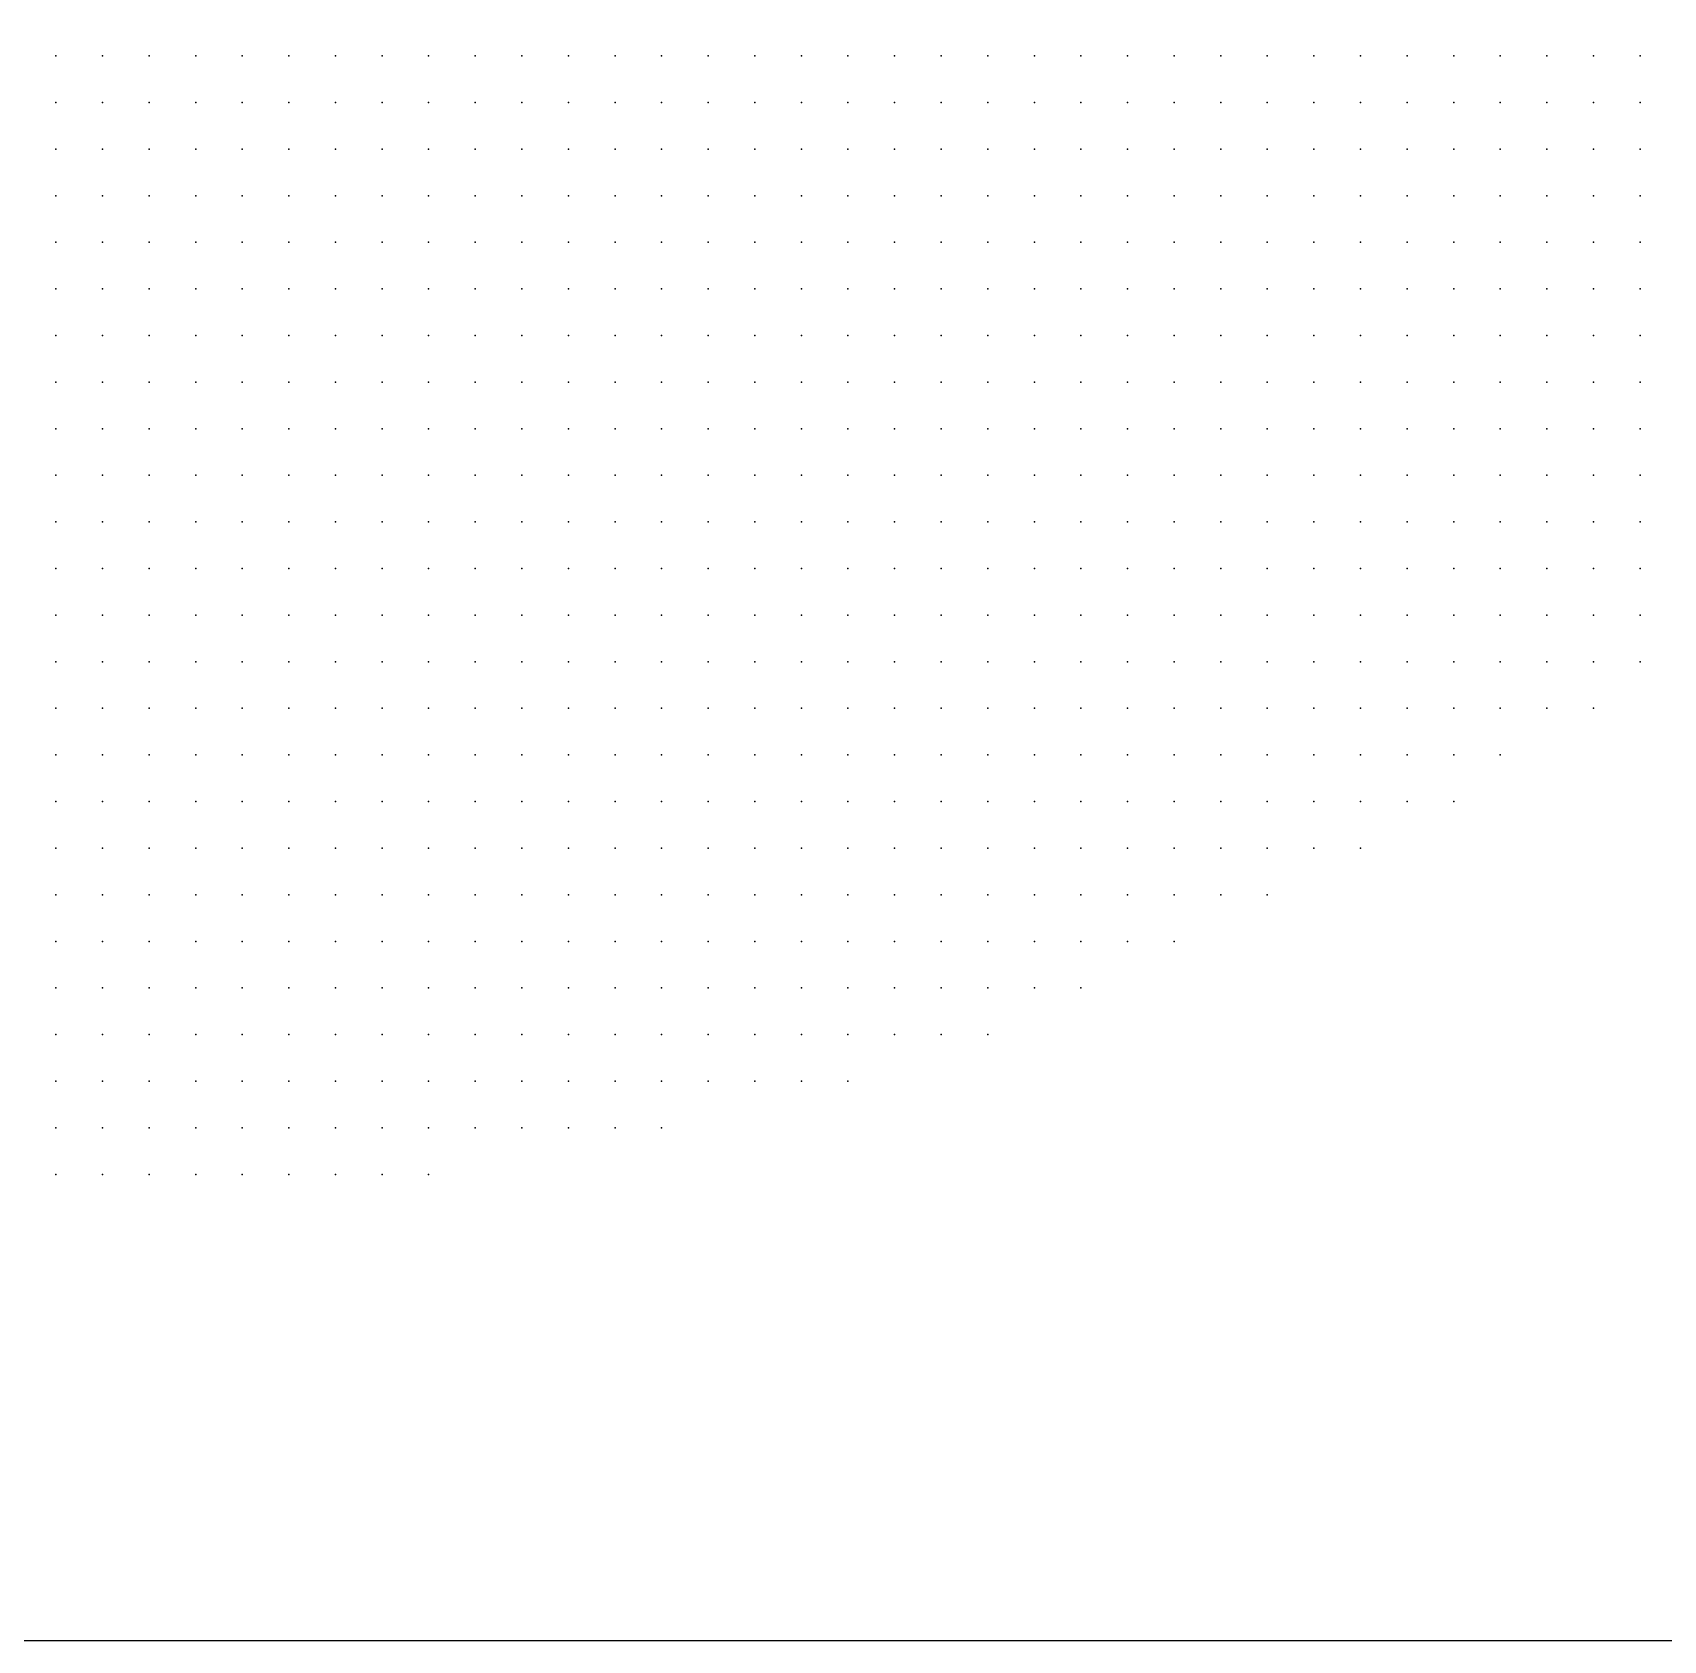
# Model space of a CAD drawing. Header units: millimetres. Extents: x 2848 to 6961, y 1568 to 7914.
# Drawn here: x 3667.78 to 3702.78, y 1580.29 to 1614.79 of the extents above; entities that cross this region are included whole.
import ezdxf

# ---------------------------------------------------------------- set-up
doc = ezdxf.new("R2010")
doc.units = ezdxf.units.MM
doc.header["$PDSIZE"] = -2

msp = doc.modelspace()

# ---------------------------------------------------------------- linework, layer by layer
msp.add_lwpolyline([(3598.282, 1580.289), (3738.282, 1580.289), (3738.282, 1720.289), (3598.282, 1720.289)], close=True)
at = {"color": 20, "true_color": 0xfd483d}
msp.add_point((3668.282, 1614.289), dxfattribs=at)
at = {"color": 20, "true_color": 0xfe483b}
for p in [(3669.282, 1614.289), (3671.282, 1613.289), (3673.282, 1613.289), (3675.282, 1612.289), (3676.282, 1612.289), (3677.282, 1612.289), (3680.282, 1611.289), (3681.282, 1611.289), (3682.282, 1611.289), (3683.282, 1611.289), (3684.282, 1611.289), (3691.282, 1610.289), (3692.282, 1610.289), (3693.282, 1610.289)]:
    msp.add_point(p, dxfattribs=at)
at = {"color": 20, "true_color": 0xfe4a3b}
for p in [(3670.282, 1614.289), (3672.282, 1614.289), (3678.282, 1613.289), (3690.282, 1612.289)]:
    msp.add_point(p, dxfattribs=at)
at = {"color": 20, "true_color": 0xff493b}
for p in [(3671.282, 1614.289), (3675.282, 1613.289), (3676.282, 1613.289), (3683.282, 1612.289), (3684.282, 1612.289), (3685.282, 1612.289), (3686.282, 1612.289), (3690.282, 1611.289)]:
    msp.add_point(p, dxfattribs=at)
at = {"color": 20, "true_color": 0xfe4a39}
for p in [(3673.282, 1614.289), (3684.282, 1613.289), (3693.282, 1611.289)]:
    msp.add_point(p, dxfattribs=at)
at = {"color": 20, "true_color": 0xff4b3c}
for p in [(3674.282, 1614.289), (3678.282, 1614.289), (3679.282, 1613.289), (3689.282, 1612.289), (3691.282, 1612.289)]:
    msp.add_point(p, dxfattribs=at)
at = {"color": 20, "true_color": 0xff4b3d}
msp.add_point((3675.282, 1614.289), dxfattribs=at)
at = {"color": 20, "true_color": 0xff4b3a}
for p in [(3676.282, 1614.289), (3677.282, 1614.289), (3680.282, 1613.289), (3681.282, 1613.289), (3682.282, 1613.289), (3683.282, 1613.289), (3685.282, 1613.289)]:
    msp.add_point(p, dxfattribs=at)
at = {"color": 20, "true_color": 0xff4c3b}
for p in [(3679.282, 1614.289), (3689.282, 1613.289), (3695.282, 1610.289)]:
    msp.add_point(p, dxfattribs=at)
at = {"color": 20, "true_color": 0xff4c39}
msp.add_point((3680.282, 1614.289), dxfattribs=at)
at = {"color": 20, "true_color": 0xff4d39}
for p in [(3681.282, 1614.289), (3686.282, 1613.289), (3687.282, 1613.289), (3692.282, 1612.289)]:
    msp.add_point(p, dxfattribs=at)
at = {"color": 20, "true_color": 0xfe4d39}
msp.add_point((3682.282, 1614.289), dxfattribs=at)
at = {"color": 20, "true_color": 0xff4e3a}
for p in [(3683.282, 1614.289), (3684.282, 1614.289), (3685.282, 1614.289), (3690.282, 1613.289), (3693.282, 1612.289)]:
    msp.add_point(p, dxfattribs=at)
at = {"color": 20, "true_color": 0xff4f38}
for p in [(3686.282, 1614.289), (3687.282, 1614.289), (3688.282, 1614.289), (3691.282, 1613.289)]:
    msp.add_point(p, dxfattribs=at)
at = {"color": 20, "true_color": 0xfe5038}
msp.add_point((3689.282, 1614.289), dxfattribs=at)
at = {"color": 20, "true_color": 0xff5138}
msp.add_point((3690.282, 1614.289), dxfattribs=at)
at = {"color": 20, "true_color": 0xfe5337}
msp.add_point((3691.282, 1614.289), dxfattribs=at)
at = {"color": 20, "true_color": 0xff5639}
msp.add_point((3692.282, 1614.289), dxfattribs=at)
at = {"color": 20, "true_color": 0xff5738}
msp.add_point((3693.282, 1614.289), dxfattribs=at)
at = {"color": 20, "true_color": 0xff5939}
msp.add_point((3694.282, 1614.289), dxfattribs=at)
at = {"color": 20, "true_color": 0xff5b38}
msp.add_point((3695.282, 1614.289), dxfattribs=at)
at = {"color": 20, "true_color": 0xff5c39}
for p in [(3696.282, 1614.289), (3699.282, 1612.289)]:
    msp.add_point(p, dxfattribs=at)
at = {"color": 30, "true_color": 0xff6039}
msp.add_point((3697.282, 1614.289), dxfattribs=at)
at = {"color": 30, "true_color": 0xff613a}
msp.add_point((3698.282, 1614.289), dxfattribs=at)
at = {"color": 30, "true_color": 0xff633b}
for p in [(3699.282, 1614.289), (3701.282, 1613.289)]:
    msp.add_point(p, dxfattribs=at)
at = {"color": 30, "true_color": 0xfe653b}
msp.add_point((3700.282, 1614.289), dxfattribs=at)
at = {"color": 30, "true_color": 0xff663a}
msp.add_point((3701.282, 1614.289), dxfattribs=at)
at = {"color": 30, "true_color": 0xff693c}
msp.add_point((3702.282, 1614.289), dxfattribs=at)
at = {"color": 20, "true_color": 0xff473d}
for p in [(3668.282, 1613.289), (3669.282, 1613.289), (3670.282, 1613.289), (3672.282, 1612.289), (3677.282, 1611.289), (3684.282, 1610.289), (3685.282, 1610.289)]:
    msp.add_point(p, dxfattribs=at)
at = {"color": 20, "true_color": 0xfe483d}
for p in [(3672.282, 1613.289), (3686.282, 1610.289), (3687.282, 1610.289)]:
    msp.add_point(p, dxfattribs=at)
at = {"color": 20, "true_color": 0xff493c}
for p in [(3674.282, 1613.289), (3678.282, 1612.289), (3679.282, 1612.289), (3680.282, 1612.289), (3685.282, 1611.289), (3686.282, 1611.289), (3687.282, 1611.289)]:
    msp.add_point(p, dxfattribs=at)
at = {"color": 20, "true_color": 0xfe483a}
msp.add_point((3677.282, 1613.289), dxfattribs=at)
at = {"color": 20, "true_color": 0xff4c37}
msp.add_point((3688.282, 1613.289), dxfattribs=at)
at = {"color": 20, "true_color": 0xff5139}
msp.add_point((3692.282, 1613.289), dxfattribs=at)
at = {"color": 20, "true_color": 0xff543a}
for p in [(3693.282, 1613.289), (3695.282, 1612.289)]:
    msp.add_point(p, dxfattribs=at)
at = {"color": 20, "true_color": 0xff553b}
msp.add_point((3694.282, 1613.289), dxfattribs=at)
at = {"color": 20, "true_color": 0xff573a}
msp.add_point((3695.282, 1613.289), dxfattribs=at)
at = {"color": 20, "true_color": 0xfe5939}
msp.add_point((3696.282, 1613.289), dxfattribs=at)
at = {"color": 20, "true_color": 0xfe5b3a}
msp.add_point((3697.282, 1613.289), dxfattribs=at)
at = {"color": 20, "true_color": 0xfd5d39}
msp.add_point((3698.282, 1613.289), dxfattribs=at)
at = {"color": 13, "true_color": 0xff5f3b}
msp.add_point((3699.282, 1613.289), dxfattribs=at)
at = {"color": 13, "true_color": 0xff623d}
msp.add_point((3700.282, 1613.289), dxfattribs=at)
at = {"color": 13, "true_color": 0xfe653c}
msp.add_point((3702.282, 1613.289), dxfattribs=at)
at = {"color": 20, "true_color": 0xff453e}
for p in [(3668.282, 1612.289), (3673.282, 1611.289), (3683.282, 1609.289), (3684.282, 1609.289), (3685.282, 1609.289), (3686.282, 1609.289), (3687.282, 1609.289), (3689.282, 1608.289)]:
    msp.add_point(p, dxfattribs=at)
at = {"color": 20, "true_color": 0xfe463e}
for p in [(3669.282, 1612.289), (3670.282, 1612.289), (3674.282, 1611.289), (3679.282, 1610.289), (3680.282, 1610.289), (3681.282, 1610.289), (3692.282, 1609.289), (3695.282, 1607.289)]:
    msp.add_point(p, dxfattribs=at)
at = {"color": 20, "true_color": 0xfe463c}
for p in [(3671.282, 1612.289), (3675.282, 1611.289), (3683.282, 1610.289), (3690.282, 1609.289), (3693.282, 1609.289)]:
    msp.add_point(p, dxfattribs=at)
at = {"color": 20, "true_color": 0xff473b}
for p in [(3673.282, 1612.289), (3674.282, 1612.289), (3678.282, 1611.289), (3679.282, 1611.289), (3688.282, 1610.289), (3689.282, 1610.289), (3695.282, 1609.289)]:
    msp.add_point(p, dxfattribs=at)
at = {"color": 20, "true_color": 0xff4a3d}
for p in [(3681.282, 1612.289), (3689.282, 1611.289), (3692.282, 1611.289), (3694.282, 1610.289), (3696.282, 1609.289), (3697.282, 1608.289)]:
    msp.add_point(p, dxfattribs=at)
at = {"color": 20, "true_color": 0xff4a3c}
for p in [(3682.282, 1612.289), (3687.282, 1612.289), (3691.282, 1611.289)]:
    msp.add_point(p, dxfattribs=at)
at = {"color": 20, "true_color": 0xfd4c3c}
msp.add_point((3688.282, 1612.289), dxfattribs=at)
at = {"color": 20, "true_color": 0xff513e}
msp.add_point((3694.282, 1612.289), dxfattribs=at)
at = {"color": 20, "true_color": 0xfe5538}
msp.add_point((3696.282, 1612.289), dxfattribs=at)
at = {"color": 20, "true_color": 0xff593c}
msp.add_point((3697.282, 1612.289), dxfattribs=at)
at = {"color": 13, "true_color": 0xfe583e}
for p in [(3698.282, 1612.289), (3699.282, 1611.289)]:
    msp.add_point(p, dxfattribs=at)
at = {"color": 20, "true_color": 0xfc5c3a}
msp.add_point((3700.282, 1612.289), dxfattribs=at)
at = {"color": 13, "true_color": 0xfe603b}
msp.add_point((3701.282, 1612.289), dxfattribs=at)
at = {"color": 13, "true_color": 0xff653d}
msp.add_point((3702.282, 1612.289), dxfattribs=at)
at = {"color": 20, "true_color": 0xff4341}
for p in [(3668.282, 1611.289), (3671.282, 1610.289), (3676.282, 1609.289), (3677.282, 1609.289), (3678.282, 1609.289), (3682.282, 1608.289), (3683.282, 1608.289), (3684.282, 1608.289), (3688.282, 1608.289)]:
    msp.add_point(p, dxfattribs=at)
at = {"color": 20, "true_color": 0xff443f}
for p in [(3669.282, 1611.289), (3670.282, 1611.289), (3672.282, 1610.289), (3673.282, 1610.289), (3674.282, 1610.289), (3675.282, 1610.289), (3679.282, 1609.289), (3680.282, 1609.289), (3686.282, 1608.289), (3687.282, 1608.289), (3690.282, 1608.289), (3692.282, 1608.289), (3694.282, 1607.289)]:
    msp.add_point(p, dxfattribs=at)
at = {"color": 20, "true_color": 0xff4540}
for p in [(3671.282, 1611.289), (3672.282, 1611.289), (3676.282, 1610.289), (3681.282, 1609.289), (3682.282, 1609.289)]:
    msp.add_point(p, dxfattribs=at)
at = {"color": 20, "true_color": 0xfd473c}
for p in [(3676.282, 1611.289), (3682.282, 1610.289)]:
    msp.add_point(p, dxfattribs=at)
at = {"color": 20, "true_color": 0xfd493b}
msp.add_point((3688.282, 1611.289), dxfattribs=at)
at = {"color": 20, "true_color": 0xfe4d3b}
msp.add_point((3694.282, 1611.289), dxfattribs=at)
at = {"color": 20, "true_color": 0xff503b}
msp.add_point((3695.282, 1611.289), dxfattribs=at)
at = {"color": 20, "true_color": 0xfe523a}
msp.add_point((3696.282, 1611.289), dxfattribs=at)
at = {"color": 20, "true_color": 0xfe543b}
msp.add_point((3697.282, 1611.289), dxfattribs=at)
at = {"color": 20, "true_color": 0xff573d}
msp.add_point((3698.282, 1611.289), dxfattribs=at)
at = {"color": 13, "true_color": 0xff5d3e}
for p in [(3700.282, 1611.289), (3701.282, 1611.289)]:
    msp.add_point(p, dxfattribs=at)
at = {"color": 13, "true_color": 0xee454a}
msp.add_point((3702.282, 1611.289), dxfattribs=at)
at = {"color": 20, "true_color": 0xff4141}
for p in [(3668.282, 1610.289), (3669.282, 1610.289), (3694.282, 1606.289), (3691.282, 1605.289)]:
    msp.add_point(p, dxfattribs=at)
at = {"color": 20, "true_color": 0xff4240}
for p in [(3670.282, 1610.289), (3672.282, 1609.289), (3673.282, 1609.289), (3674.282, 1609.289), (3677.282, 1608.289), (3678.282, 1608.289), (3680.282, 1608.289), (3681.282, 1608.289), (3684.282, 1607.289), (3685.282, 1607.289), (3686.282, 1607.289), (3687.282, 1607.289), (3688.282, 1607.289), (3690.282, 1607.289), (3691.282, 1607.289)]:
    msp.add_point(p, dxfattribs=at)
at = {"color": 20, "true_color": 0xfe4540}
for p in [(3677.282, 1610.289), (3678.282, 1610.289)]:
    msp.add_point(p, dxfattribs=at)
at = {"color": 20, "true_color": 0xfe463a}
msp.add_point((3690.282, 1610.289), dxfattribs=at)
at = {"color": 20, "true_color": 0xff4d3f}
msp.add_point((3696.282, 1610.289), dxfattribs=at)
at = {"color": 20, "true_color": 0xff503d}
msp.add_point((3697.282, 1610.289), dxfattribs=at)
at = {"color": 20, "true_color": 0xfd523e}
msp.add_point((3698.282, 1610.289), dxfattribs=at)
at = {"color": 20, "true_color": 0xff573c}
msp.add_point((3699.282, 1610.289), dxfattribs=at)
at = {"color": 13, "true_color": 0xfb553f}
msp.add_point((3700.282, 1610.289), dxfattribs=at)
at = {"color": 13, "true_color": 0xeb3b4f}
msp.add_point((3701.282, 1610.289), dxfattribs=at)
at = {"color": 240, "true_color": 0xe93157}
msp.add_point((3702.282, 1610.289), dxfattribs=at)
at = {"color": 240, "true_color": 0xff3f42}
for p in [(3668.282, 1609.289), (3669.282, 1609.289), (3672.282, 1608.289), (3673.282, 1608.289), (3677.282, 1607.289), (3678.282, 1607.289), (3679.282, 1607.289), (3684.282, 1606.289), (3685.282, 1606.289), (3686.282, 1606.289), (3687.282, 1606.289), (3689.282, 1604.289)]:
    msp.add_point(p, dxfattribs=at)
at = {"color": 20, "true_color": 0xfe4040}
for p in [(3670.282, 1609.289), (3671.282, 1609.289), (3674.282, 1608.289), (3675.282, 1608.289), (3676.282, 1608.289), (3680.282, 1607.289), (3681.282, 1607.289), (3682.282, 1607.289), (3683.282, 1607.289), (3690.282, 1606.289)]:
    msp.add_point(p, dxfattribs=at)
at = {"color": 20, "true_color": 0xfe4240}
msp.add_point((3675.282, 1609.289), dxfattribs=at)
at = {"color": 20, "true_color": 0xff473f}
for p in [(3688.282, 1609.289), (3691.282, 1609.289)]:
    msp.add_point(p, dxfattribs=at)
at = {"color": 20, "true_color": 0xfd453b}
for p in [(3689.282, 1609.289), (3694.282, 1609.289)]:
    msp.add_point(p, dxfattribs=at)
at = {"color": 20, "true_color": 0xff4c3e}
msp.add_point((3697.282, 1609.289), dxfattribs=at)
at = {"color": 20, "true_color": 0xff513c}
msp.add_point((3698.282, 1609.289), dxfattribs=at)
at = {"color": 13, "true_color": 0xf94842}
msp.add_point((3699.282, 1609.289), dxfattribs=at)
at = {"color": 240, "true_color": 0xe82e53}
msp.add_point((3700.282, 1609.289), dxfattribs=at)
at = {"color": 232, "true_color": 0xe42858}
msp.add_point((3701.282, 1609.289), dxfattribs=at)
at = {"color": 232, "true_color": 0xea3059}
msp.add_point((3702.282, 1609.289), dxfattribs=at)
at = {"color": 240, "true_color": 0xff3d43}
for p in [(3668.282, 1608.289), (3671.282, 1607.289), (3676.282, 1606.289), (3677.282, 1606.289), (3681.282, 1605.289), (3684.282, 1605.289), (3685.282, 1605.289), (3688.282, 1604.289), (3690.282, 1604.289)]:
    msp.add_point(p, dxfattribs=at)
at = {"color": 240, "true_color": 0xff3e43}
for p in [(3669.282, 1608.289), (3678.282, 1606.289), (3686.282, 1605.289)]:
    msp.add_point(p, dxfattribs=at)
at = {"color": 240, "true_color": 0xff3e41}
for p in [(3670.282, 1608.289), (3671.282, 1608.289), (3674.282, 1607.289), (3675.282, 1607.289), (3676.282, 1607.289), (3679.282, 1606.289), (3680.282, 1606.289), (3681.282, 1606.289), (3682.282, 1606.289), (3683.282, 1606.289), (3690.282, 1605.289), (3692.282, 1605.289)]:
    msp.add_point(p, dxfattribs=at)
at = {"color": 20, "true_color": 0xff423e}
for p in [(3679.282, 1608.289), (3689.282, 1607.289)]:
    msp.add_point(p, dxfattribs=at)
at = {"color": 20, "true_color": 0xff433f}
for p in [(3685.282, 1608.289), (3692.282, 1607.289), (3693.282, 1606.289)]:
    msp.add_point(p, dxfattribs=at)
at = {"color": 20, "true_color": 0xfe433e}
msp.add_point((3691.282, 1608.289), dxfattribs=at)
at = {"color": 20, "true_color": 0xff4641}
msp.add_point((3693.282, 1608.289), dxfattribs=at)
at = {"color": 20, "true_color": 0xfd4441}
msp.add_point((3694.282, 1608.289), dxfattribs=at)
at = {"color": 20, "true_color": 0xfd4442}
msp.add_point((3695.282, 1608.289), dxfattribs=at)
at = {"color": 20, "true_color": 0xff493e}
msp.add_point((3696.282, 1608.289), dxfattribs=at)
at = {"color": 240, "true_color": 0xf23748}
msp.add_point((3698.282, 1608.289), dxfattribs=at)
at = {"color": 232, "true_color": 0xe32257}
msp.add_point((3699.282, 1608.289), dxfattribs=at)
at = {"color": 232, "true_color": 0xe6255a}
msp.add_point((3700.282, 1608.289), dxfattribs=at)
at = {"color": 232, "true_color": 0xe92958}
msp.add_point((3701.282, 1608.289), dxfattribs=at)
at = {"color": 232, "true_color": 0xe92b5b}
msp.add_point((3702.282, 1608.289), dxfattribs=at)
at = {"color": 240, "true_color": 0xff3c44}
for p in [(3668.282, 1607.289), (3669.282, 1607.289), (3670.282, 1606.289), (3671.282, 1606.289), (3672.282, 1606.289), (3673.282, 1606.289), (3674.282, 1606.289), (3675.282, 1606.289), (3675.282, 1605.289), (3676.282, 1605.289), (3678.282, 1605.289), (3683.282, 1604.289)]:
    msp.add_point(p, dxfattribs=at)
at = {"color": 240, "true_color": 0xff3c42}
for p in [(3670.282, 1607.289), (3680.282, 1605.289), (3682.282, 1604.289), (3686.282, 1604.289), (3686.282, 1603.289)]:
    msp.add_point(p, dxfattribs=at)
at = {"color": 240, "true_color": 0xff3d41}
for p in [(3672.282, 1607.289), (3673.282, 1607.289), (3683.282, 1605.289), (3688.282, 1605.289)]:
    msp.add_point(p, dxfattribs=at)
at = {"color": 20, "true_color": 0xfd413f}
msp.add_point((3693.282, 1607.289), dxfattribs=at)
at = {"color": 240, "true_color": 0xfa3d43}
msp.add_point((3696.282, 1607.289), dxfattribs=at)
at = {"color": 240, "true_color": 0xe52451}
msp.add_point((3697.282, 1607.289), dxfattribs=at)
at = {"color": 232, "true_color": 0xe21a59}
msp.add_point((3698.282, 1607.289), dxfattribs=at)
at = {"color": 232, "true_color": 0xe62159}
msp.add_point((3699.282, 1607.289), dxfattribs=at)
at = {"color": 232, "true_color": 0xe6255e}
msp.add_point((3700.282, 1607.289), dxfattribs=at)
at = {"color": 232, "true_color": 0xe8265b}
msp.add_point((3701.282, 1607.289), dxfattribs=at)
at = {"color": 232, "true_color": 0xeb295d}
msp.add_point((3702.282, 1607.289), dxfattribs=at)
at = {"color": 240, "true_color": 0xff3a44}
for p in [(3668.282, 1606.289), (3669.282, 1606.289), (3672.282, 1605.289), (3674.282, 1605.289), (3676.282, 1604.289), (3679.282, 1604.289), (3680.282, 1604.289), (3685.282, 1603.289), (3684.282, 1602.289)]:
    msp.add_point(p, dxfattribs=at)
at = {"color": 240, "true_color": 0xff3f40}
msp.add_point((3688.282, 1606.289), dxfattribs=at)
at = {"color": 240, "true_color": 0xfe4042}
for p in [(3689.282, 1606.289), (3692.282, 1606.289)]:
    msp.add_point(p, dxfattribs=at)
at = {"color": 240, "true_color": 0xfd3f41}
msp.add_point((3691.282, 1606.289), dxfattribs=at)
at = {"color": 240, "true_color": 0xee2b49}
msp.add_point((3695.282, 1606.289), dxfattribs=at)
at = {"color": 232, "true_color": 0xe01857}
msp.add_point((3696.282, 1606.289), dxfattribs=at)
at = {"color": 232, "true_color": 0xe11658}
msp.add_point((3697.282, 1606.289), dxfattribs=at)
at = {"color": 232, "true_color": 0xe41c5b}
msp.add_point((3698.282, 1606.289), dxfattribs=at)
at = {"color": 230, "true_color": 0xef2766}
for p in [(3699.282, 1606.289), (3700.282, 1606.289), (3701.282, 1606.289), (3702.282, 1606.289), (3699.282, 1605.289), (3700.282, 1605.289), (3701.282, 1605.289), (3702.282, 1605.289), (3699.282, 1604.289), (3700.282, 1604.289), (3701.282, 1604.289), (3702.282, 1604.289), (3699.282, 1603.289), (3700.282, 1603.289), (3701.282, 1603.289), (3702.282, 1603.289), (3699.282, 1602.289), (3700.282, 1602.289), (3701.282, 1602.289), (3702.282, 1602.289), (3699.282, 1601.289), (3700.282, 1601.289), (3701.282, 1601.289), (3702.282, 1601.289), (3699.282, 1600.289), (3700.282, 1600.289), (3701.282, 1600.289), (3699.282, 1599.289)]:
    msp.add_point(p, dxfattribs=at)
at = {"color": 240, "true_color": 0xff3747}
for p in [(3668.282, 1605.289), (3671.282, 1604.289), (3672.282, 1604.289), (3673.282, 1604.289), (3676.282, 1603.289), (3677.282, 1603.289), (3678.282, 1603.289)]:
    msp.add_point(p, dxfattribs=at)
at = {"color": 240, "true_color": 0xfe3845}
for p in [(3669.282, 1605.289), (3670.282, 1605.289), (3674.282, 1604.289), (3679.282, 1603.289)]:
    msp.add_point(p, dxfattribs=at)
at = {"color": 240, "true_color": 0xff3946}
for p in [(3671.282, 1605.289), (3673.282, 1605.289), (3677.282, 1604.289), (3678.282, 1604.289), (3683.282, 1602.289)]:
    msp.add_point(p, dxfattribs=at)
at = {"color": 240, "true_color": 0xff3b45}
for p in [(3677.282, 1605.289), (3684.282, 1604.289)]:
    msp.add_point(p, dxfattribs=at)
at = {"color": 240, "true_color": 0xfe3d42}
msp.add_point((3679.282, 1605.289), dxfattribs=at)
at = {"color": 240, "true_color": 0xff3d45}
for p in [(3682.282, 1605.289), (3685.282, 1604.289), (3687.282, 1603.289)]:
    msp.add_point(p, dxfattribs=at)
at = {"color": 20, "true_color": 0xfd3f3f}
msp.add_point((3687.282, 1605.289), dxfattribs=at)
at = {"color": 240, "true_color": 0xfe3c44}
msp.add_point((3689.282, 1605.289), dxfattribs=at)
at = {"color": 240, "true_color": 0xf63047}
msp.add_point((3693.282, 1605.289), dxfattribs=at)
at = {"color": 232, "true_color": 0xe31c55}
for p in [(3694.282, 1605.289), (3690.282, 1603.289)]:
    msp.add_point(p, dxfattribs=at)
at = {"color": 232, "true_color": 0xdc155a}
msp.add_point((3695.282, 1605.289), dxfattribs=at)
at = {"color": 232, "true_color": 0xe0175b}
msp.add_point((3696.282, 1605.289), dxfattribs=at)
at = {"color": 232, "true_color": 0xe6175d}
for p in [(3697.282, 1605.289), (3698.282, 1605.289)]:
    msp.add_point(p, dxfattribs=at)
at = {"color": 240, "true_color": 0xff3648}
for p in [(3668.282, 1604.289), (3669.282, 1604.289), (3670.282, 1603.289), (3673.282, 1603.289), (3674.282, 1603.289), (3676.282, 1602.289), (3677.282, 1602.289), (3678.282, 1602.289), (3678.282, 1601.289)]:
    msp.add_point(p, dxfattribs=at)
at = {"color": 240, "true_color": 0xff3646}
for p in [(3670.282, 1604.289), (3671.282, 1603.289), (3675.282, 1603.289)]:
    msp.add_point(p, dxfattribs=at)
at = {"color": 240, "true_color": 0xfe3943}
for p in [(3675.282, 1604.289), (3680.282, 1601.289)]:
    msp.add_point(p, dxfattribs=at)
at = {"color": 240, "true_color": 0xfe3b43}
msp.add_point((3681.282, 1604.289), dxfattribs=at)
at = {"color": 240, "true_color": 0xfd3943}
for p in [(3687.282, 1604.289), (3680.282, 1603.289), (3688.282, 1603.289)]:
    msp.add_point(p, dxfattribs=at)
at = {"color": 240, "true_color": 0xf6324a}
msp.add_point((3691.282, 1604.289), dxfattribs=at)
at = {"color": 232, "true_color": 0xe41d54}
for p in [(3692.282, 1604.289), (3681.282, 1600.289)]:
    msp.add_point(p, dxfattribs=at)
at = {"color": 232, "true_color": 0xdd135c}
msp.add_point((3693.282, 1604.289), dxfattribs=at)
at = {"color": 232, "true_color": 0xe0145d}
for p in [(3694.282, 1604.289), (3687.282, 1600.289)]:
    msp.add_point(p, dxfattribs=at)
at = {"color": 232, "true_color": 0xe4145f}
for p in [(3695.282, 1604.289), (3693.282, 1603.289)]:
    msp.add_point(p, dxfattribs=at)
at = {"color": 232, "true_color": 0xe2145f}
for p in [(3696.282, 1604.289), (3694.282, 1602.289)]:
    msp.add_point(p, dxfattribs=at)
at = {"color": 232, "true_color": 0xe51560}
msp.add_point((3697.282, 1604.289), dxfattribs=at)
at = {"color": 232, "true_color": 0xe41661}
msp.add_point((3698.282, 1604.289), dxfattribs=at)
at = {"color": 240, "true_color": 0xfe3548}
for p in [(3668.282, 1603.289), (3669.282, 1603.289), (3673.282, 1602.289), (3674.282, 1602.289)]:
    msp.add_point(p, dxfattribs=at)
at = {"color": 240, "true_color": 0xfd3748}
for p in [(3672.282, 1603.289), (3681.282, 1601.289)]:
    msp.add_point(p, dxfattribs=at)
at = {"color": 240, "true_color": 0xfe3847}
msp.add_point((3681.282, 1603.289), dxfattribs=at)
at = {"color": 240, "true_color": 0xff3845}
for p in [(3682.282, 1603.289), (3683.282, 1603.289)]:
    msp.add_point(p, dxfattribs=at)
at = {"color": 240, "true_color": 0xff3843}
msp.add_point((3684.282, 1603.289), dxfattribs=at)
at = {"color": 240, "true_color": 0xf22d4b}
msp.add_point((3689.282, 1603.289), dxfattribs=at)
at = {"color": 232, "true_color": 0xda125a}
for p in [(3691.282, 1603.289), (3683.282, 1600.289)]:
    msp.add_point(p, dxfattribs=at)
at = {"color": 232, "true_color": 0xdf125d}
for p in [(3692.282, 1603.289), (3686.282, 1600.289)]:
    msp.add_point(p, dxfattribs=at)
at = {"color": 232, "true_color": 0xe2145e}
msp.add_point((3694.282, 1603.289), dxfattribs=at)
at = {"color": 232, "true_color": 0xe51561}
msp.add_point((3695.282, 1603.289), dxfattribs=at)
at = {"color": 232, "true_color": 0xe41563}
msp.add_point((3696.282, 1603.289), dxfattribs=at)
at = {"color": 232, "true_color": 0xe71463}
msp.add_point((3697.282, 1603.289), dxfattribs=at)
at = {"color": 232, "true_color": 0xe71465}
msp.add_point((3698.282, 1603.289), dxfattribs=at)
at = {"color": 240, "true_color": 0xfe344a}
for p in [(3668.282, 1602.289), (3669.282, 1602.289), (3670.282, 1602.289), (3673.282, 1601.289), (3674.282, 1601.289), (3675.282, 1601.289)]:
    msp.add_point(p, dxfattribs=at)
at = {"color": 240, "true_color": 0xfd3349}
for p in [(3671.282, 1602.289), (3672.282, 1601.289)]:
    msp.add_point(p, dxfattribs=at)
at = {"color": 240, "true_color": 0xff354b}
for p in [(3672.282, 1602.289), (3674.282, 1600.289), (3675.282, 1600.289), (3676.282, 1600.289)]:
    msp.add_point(p, dxfattribs=at)
at = {"color": 240, "true_color": 0xfe3547}
for p in [(3675.282, 1602.289), (3677.282, 1601.289)]:
    msp.add_point(p, dxfattribs=at)
at = {"color": 240, "true_color": 0xfc3647}
msp.add_point((3679.282, 1602.289), dxfattribs=at)
at = {"color": 240, "true_color": 0xff3447}
msp.add_point((3680.282, 1602.289), dxfattribs=at)
at = {"color": 240, "true_color": 0xff3649}
msp.add_point((3681.282, 1602.289), dxfattribs=at)
at = {"color": 240, "true_color": 0xff3948}
for p in [(3682.282, 1602.289), (3685.282, 1602.289)]:
    msp.add_point(p, dxfattribs=at)
at = {"color": 240, "true_color": 0xf7314c}
msp.add_point((3686.282, 1602.289), dxfattribs=at)
at = {"color": 240, "true_color": 0xe72450}
msp.add_point((3687.282, 1602.289), dxfattribs=at)
at = {"color": 232, "true_color": 0xe01557}
msp.add_point((3688.282, 1602.289), dxfattribs=at)
at = {"color": 232, "true_color": 0xdb1260}
msp.add_point((3689.282, 1602.289), dxfattribs=at)
at = {"color": 232, "true_color": 0xdd135d}
msp.add_point((3690.282, 1602.289), dxfattribs=at)
at = {"color": 232, "true_color": 0xe0145b}
msp.add_point((3691.282, 1602.289), dxfattribs=at)
at = {"color": 232, "true_color": 0xe11461}
msp.add_point((3692.282, 1602.289), dxfattribs=at)
at = {"color": 232, "true_color": 0xe21361}
msp.add_point((3693.282, 1602.289), dxfattribs=at)
at = {"color": 232, "true_color": 0xe41364}
msp.add_point((3695.282, 1602.289), dxfattribs=at)
at = {"color": 232, "true_color": 0xe51263}
msp.add_point((3696.282, 1602.289), dxfattribs=at)
at = {"color": 232, "true_color": 0xe71367}
msp.add_point((3697.282, 1602.289), dxfattribs=at)
at = {"color": 232, "true_color": 0xe81268}
msp.add_point((3698.282, 1602.289), dxfattribs=at)
at = {"color": 240, "true_color": 0xfd334d}
for p in [(3668.282, 1601.289), (3669.282, 1601.289)]:
    msp.add_point(p, dxfattribs=at)
at = {"color": 240, "true_color": 0xfd334b}
for p in [(3670.282, 1601.289), (3671.282, 1601.289)]:
    msp.add_point(p, dxfattribs=at)
at = {"color": 240, "true_color": 0xfd3447}
for p in [(3676.282, 1601.289), (3682.282, 1601.289)]:
    msp.add_point(p, dxfattribs=at)
at = {"color": 240, "true_color": 0xff3749}
msp.add_point((3679.282, 1601.289), dxfattribs=at)
at = {"color": 240, "true_color": 0xf82d4a}
msp.add_point((3683.282, 1601.289), dxfattribs=at)
at = {"color": 240, "true_color": 0xed2353}
msp.add_point((3684.282, 1601.289), dxfattribs=at)
at = {"color": 232, "true_color": 0xe01a57}
msp.add_point((3685.282, 1601.289), dxfattribs=at)
at = {"color": 232, "true_color": 0xdb135b}
msp.add_point((3686.282, 1601.289), dxfattribs=at)
at = {"color": 232, "true_color": 0xda115d}
msp.add_point((3687.282, 1601.289), dxfattribs=at)
at = {"color": 232, "true_color": 0xdc145d}
msp.add_point((3688.282, 1601.289), dxfattribs=at)
at = {"color": 232, "true_color": 0xde1460}
msp.add_point((3689.282, 1601.289), dxfattribs=at)
at = {"color": 232, "true_color": 0xe11262}
for p in [(3690.282, 1601.289), (3689.282, 1600.289), (3690.282, 1600.289)]:
    msp.add_point(p, dxfattribs=at)
at = {"color": 232, "true_color": 0xe31462}
msp.add_point((3691.282, 1601.289), dxfattribs=at)
at = {"color": 232, "true_color": 0xe21363}
msp.add_point((3692.282, 1601.289), dxfattribs=at)
at = {"color": 232, "true_color": 0xe31265}
for p in [(3693.282, 1601.289), (3691.282, 1600.289)]:
    msp.add_point(p, dxfattribs=at)
at = {"color": 232, "true_color": 0xe61266}
msp.add_point((3694.282, 1601.289), dxfattribs=at)
at = {"color": 232, "true_color": 0xe51166}
msp.add_point((3695.282, 1601.289), dxfattribs=at)
at = {"color": 232, "true_color": 0xe71167}
msp.add_point((3696.282, 1601.289), dxfattribs=at)
at = {"color": 232, "true_color": 0xe61269}
for p in [(3697.282, 1601.289), (3694.282, 1600.289)]:
    msp.add_point(p, dxfattribs=at)
at = {"color": 232, "true_color": 0xe8126a}
msp.add_point((3698.282, 1601.289), dxfattribs=at)
at = {"color": 240, "true_color": 0xfc3450}
msp.add_point((3668.282, 1600.289), dxfattribs=at)
at = {"color": 240, "true_color": 0xfc344e}
msp.add_point((3669.282, 1600.289), dxfattribs=at)
at = {"color": 240, "true_color": 0xfc354c}
for p in [(3670.282, 1600.289), (3671.282, 1600.289)]:
    msp.add_point(p, dxfattribs=at)
at = {"color": 240, "true_color": 0xff354d}
for p in [(3672.282, 1600.289), (3673.282, 1600.289)]:
    msp.add_point(p, dxfattribs=at)
at = {"color": 240, "true_color": 0xfe344c}
msp.add_point((3677.282, 1600.289), dxfattribs=at)
at = {"color": 240, "true_color": 0xf8304c}
msp.add_point((3678.282, 1600.289), dxfattribs=at)
at = {"color": 240, "true_color": 0xf52c4c}
msp.add_point((3679.282, 1600.289), dxfattribs=at)
at = {"color": 240, "true_color": 0xed2553}
msp.add_point((3680.282, 1600.289), dxfattribs=at)
at = {"color": 232, "true_color": 0xdd1659}
msp.add_point((3682.282, 1600.289), dxfattribs=at)
at = {"color": 232, "true_color": 0xd9105e}
msp.add_point((3684.282, 1600.289), dxfattribs=at)
at = {"color": 232, "true_color": 0xdb115d}
for p in [(3685.282, 1600.289), (3671.282, 1597.289), (3672.282, 1597.289)]:
    msp.add_point(p, dxfattribs=at)
at = {"color": 232, "true_color": 0xe11260}
for p in [(3688.282, 1600.289), (3685.282, 1599.289)]:
    msp.add_point(p, dxfattribs=at)
at = {"color": 232, "true_color": 0xe50f65}
msp.add_point((3692.282, 1600.289), dxfattribs=at)
at = {"color": 232, "true_color": 0xe61066}
for p in [(3693.282, 1600.289), (3690.282, 1599.289)]:
    msp.add_point(p, dxfattribs=at)
at = {"color": 232, "true_color": 0xe91069}
msp.add_point((3695.282, 1600.289), dxfattribs=at)
at = {"color": 232, "true_color": 0xe7106b}
msp.add_point((3696.282, 1600.289), dxfattribs=at)
at = {"color": 230, "true_color": 0xec116b}
msp.add_point((3697.282, 1600.289), dxfattribs=at)
at = {"color": 230, "true_color": 0xea1370}
msp.add_point((3698.282, 1600.289), dxfattribs=at)
at = {"color": 240, "true_color": 0xf52e4f}
msp.add_point((3668.282, 1599.289), dxfattribs=at)
at = {"color": 240, "true_color": 0xf52d51}
msp.add_point((3669.282, 1599.289), dxfattribs=at)
at = {"color": 240, "true_color": 0xf42c51}
msp.add_point((3670.282, 1599.289), dxfattribs=at)
at = {"color": 240, "true_color": 0xf22a51}
msp.add_point((3671.282, 1599.289), dxfattribs=at)
at = {"color": 240, "true_color": 0xf02751}
msp.add_point((3672.282, 1599.289), dxfattribs=at)
at = {"color": 240, "true_color": 0xee2752}
msp.add_point((3673.282, 1599.289), dxfattribs=at)
at = {"color": 240, "true_color": 0xea2553}
msp.add_point((3674.282, 1599.289), dxfattribs=at)
at = {"color": 232, "true_color": 0xe62055}
msp.add_point((3675.282, 1599.289), dxfattribs=at)
at = {"color": 232, "true_color": 0xe11b56}
msp.add_point((3676.282, 1599.289), dxfattribs=at)
at = {"color": 232, "true_color": 0xdd1755}
msp.add_point((3677.282, 1599.289), dxfattribs=at)
at = {"color": 232, "true_color": 0xda1358}
msp.add_point((3678.282, 1599.289), dxfattribs=at)
at = {"color": 232, "true_color": 0xd9105c}
for p in [(3679.282, 1599.289), (3681.282, 1599.289)]:
    msp.add_point(p, dxfattribs=at)
at = {"color": 232, "true_color": 0xd6105b}
msp.add_point((3680.282, 1599.289), dxfattribs=at)
at = {"color": 232, "true_color": 0xda115f}
for p in [(3682.282, 1599.289), (3670.282, 1597.289)]:
    msp.add_point(p, dxfattribs=at)
at = {"color": 232, "true_color": 0xdb125e}
msp.add_point((3683.282, 1599.289), dxfattribs=at)
at = {"color": 232, "true_color": 0xdd135f}
msp.add_point((3684.282, 1599.289), dxfattribs=at)
at = {"color": 232, "true_color": 0xe21162}
msp.add_point((3686.282, 1599.289), dxfattribs=at)
at = {"color": 232, "true_color": 0xe11165}
for p in [(3687.282, 1599.289), (3686.282, 1598.289)]:
    msp.add_point(p, dxfattribs=at)
at = {"color": 232, "true_color": 0xe21164}
msp.add_point((3688.282, 1599.289), dxfattribs=at)
at = {"color": 232, "true_color": 0xe21165}
msp.add_point((3689.282, 1599.289), dxfattribs=at)
at = {"color": 232, "true_color": 0xe50d70}
for p in [(3691.282, 1599.289), (3692.282, 1599.289), (3693.282, 1599.289), (3694.282, 1599.289), (3695.282, 1599.289), (3696.282, 1599.289), (3697.282, 1599.289), (3698.282, 1599.289), (3691.282, 1598.289), (3692.282, 1598.289), (3693.282, 1598.289), (3694.282, 1598.289), (3695.282, 1598.289), (3696.282, 1598.289), (3697.282, 1598.289), (3698.282, 1598.289), (3691.282, 1597.289), (3692.282, 1597.289), (3693.282, 1597.289), (3694.282, 1597.289), (3695.282, 1597.289), (3696.282, 1597.289), (3691.282, 1596.289), (3692.282, 1596.289), (3693.282, 1596.289), (3694.282, 1596.289), (3677.282, 1595.289), (3678.282, 1595.289), (3679.282, 1595.289), (3680.282, 1595.289), (3681.282, 1595.289), (3682.282, 1595.289), (3683.282, 1595.289), (3684.282, 1595.289), (3685.282, 1595.289), (3686.282, 1595.289), (3687.282, 1595.289), (3688.282, 1595.289), (3689.282, 1595.289), (3690.282, 1595.289), (3691.282, 1595.289), (3692.282, 1595.289), (3677.282, 1594.289), (3678.282, 1594.289), (3679.282, 1594.289), (3680.282, 1594.289), (3681.282, 1594.289), (3682.282, 1594.289), (3683.282, 1594.289), (3684.282, 1594.289), (3685.282, 1594.289), (3686.282, 1594.289), (3687.282, 1594.289), (3688.282, 1594.289), (3689.282, 1594.289), (3690.282, 1594.289), (3677.282, 1593.289), (3678.282, 1593.289), (3679.282, 1593.289), (3680.282, 1593.289), (3681.282, 1593.289), (3682.282, 1593.289), (3683.282, 1593.289), (3684.282, 1593.289), (3685.282, 1593.289), (3686.282, 1593.289), (3687.282, 1593.289), (3688.282, 1593.289), (3677.282, 1592.289), (3678.282, 1592.289), (3679.282, 1592.289), (3680.282, 1592.289), (3681.282, 1592.289), (3682.282, 1592.289), (3683.282, 1592.289), (3684.282, 1592.289), (3685.282, 1592.289), (3677.282, 1591.289), (3678.282, 1591.289), (3679.282, 1591.289), (3680.282, 1591.289), (3681.282, 1591.289)]:
    msp.add_point(p, dxfattribs=at)
at = {"color": 232, "true_color": 0xd71259}
msp.add_point((3668.282, 1598.289), dxfattribs=at)
at = {"color": 232, "true_color": 0xd7125a}
for p in [(3669.282, 1598.289), (3670.282, 1598.289)]:
    msp.add_point(p, dxfattribs=at)
at = {"color": 232, "true_color": 0xd51058}
msp.add_point((3671.282, 1598.289), dxfattribs=at)
at = {"color": 232, "true_color": 0xd7115c}
msp.add_point((3672.282, 1598.289), dxfattribs=at)
at = {"color": 232, "true_color": 0xd50f5a}
msp.add_point((3673.282, 1598.289), dxfattribs=at)
at = {"color": 232, "true_color": 0xd50f5c}
msp.add_point((3674.282, 1598.289), dxfattribs=at)
at = {"color": 232, "true_color": 0xd50f5e}
msp.add_point((3675.282, 1598.289), dxfattribs=at)
at = {"color": 232, "true_color": 0xd80f5d}
for p in [(3676.282, 1598.289), (3669.282, 1597.289)]:
    msp.add_point(p, dxfattribs=at)
at = {"color": 232, "true_color": 0xda105c}
for p in [(3677.282, 1598.289), (3678.282, 1598.289), (3668.282, 1597.289)]:
    msp.add_point(p, dxfattribs=at)
at = {"color": 232, "true_color": 0xdc1162}
msp.add_point((3679.282, 1598.289), dxfattribs=at)
at = {"color": 232, "true_color": 0xdd1261}
msp.add_point((3680.282, 1598.289), dxfattribs=at)
at = {"color": 232, "true_color": 0xdc1160}
for p in [(3681.282, 1598.289), (3675.282, 1597.289)]:
    msp.add_point(p, dxfattribs=at)
at = {"color": 232, "true_color": 0xde1160}
for p in [(3682.282, 1598.289), (3674.282, 1597.289)]:
    msp.add_point(p, dxfattribs=at)
at = {"color": 232, "true_color": 0xe01064}
for p in [(3683.282, 1598.289), (3685.282, 1598.289)]:
    msp.add_point(p, dxfattribs=at)
at = {"color": 232, "true_color": 0xe01163}
msp.add_point((3684.282, 1598.289), dxfattribs=at)
at = {"color": 232, "true_color": 0xe31168}
msp.add_point((3687.282, 1598.289), dxfattribs=at)
at = {"color": 232, "true_color": 0xe21067}
msp.add_point((3688.282, 1598.289), dxfattribs=at)
at = {"color": 232, "true_color": 0xe41067}
msp.add_point((3689.282, 1598.289), dxfattribs=at)
at = {"color": 232, "true_color": 0xe50e6b}
for p in [(3690.282, 1598.289), (3689.282, 1597.289)]:
    msp.add_point(p, dxfattribs=at)
at = {"color": 232, "true_color": 0xdf1261}
msp.add_point((3673.282, 1597.289), dxfattribs=at)
at = {"color": 232, "true_color": 0xdf1062}
for p in [(3676.282, 1597.289), (3681.282, 1597.289)]:
    msp.add_point(p, dxfattribs=at)
at = {"color": 232, "true_color": 0xde1062}
for p in [(3677.282, 1597.289), (3678.282, 1597.289), (3669.282, 1596.289), (3670.282, 1596.289), (3671.282, 1596.289), (3672.282, 1596.289)]:
    msp.add_point(p, dxfattribs=at)
at = {"color": 232, "true_color": 0xde1065}
msp.add_point((3679.282, 1597.289), dxfattribs=at)
at = {"color": 232, "true_color": 0xdf0f63}
for p in [(3680.282, 1597.289), (3676.282, 1596.289), (3677.282, 1596.289), (3679.282, 1596.289), (3671.282, 1595.289), (3673.282, 1595.289)]:
    msp.add_point(p, dxfattribs=at)
at = {"color": 232, "true_color": 0xe00e65}
for p in [(3682.282, 1597.289), (3668.282, 1595.289), (3672.282, 1595.289)]:
    msp.add_point(p, dxfattribs=at)
at = {"color": 232, "true_color": 0xdf0f67}
msp.add_point((3683.282, 1597.289), dxfattribs=at)
at = {"color": 232, "true_color": 0xe01068}
for p in [(3684.282, 1597.289), (3676.282, 1595.289)]:
    msp.add_point(p, dxfattribs=at)
at = {"color": 232, "true_color": 0xe10f68}
for p in [(3685.282, 1597.289), (3681.282, 1596.289), (3671.282, 1594.289)]:
    msp.add_point(p, dxfattribs=at)
at = {"color": 232, "true_color": 0xe60f6a}
msp.add_point((3686.282, 1597.289), dxfattribs=at)
at = {"color": 232, "true_color": 0xe40f6b}
msp.add_point((3687.282, 1597.289), dxfattribs=at)
at = {"color": 232, "true_color": 0xe21069}
msp.add_point((3688.282, 1597.289), dxfattribs=at)
at = {"color": 232, "true_color": 0xe50e6c}
for p in [(3690.282, 1597.289), (3674.282, 1593.289)]:
    msp.add_point(p, dxfattribs=at)
at = {"color": 232, "true_color": 0xdd0f61}
msp.add_point((3668.282, 1596.289), dxfattribs=at)
at = {"color": 232, "true_color": 0xdc1163}
msp.add_point((3673.282, 1596.289), dxfattribs=at)
at = {"color": 232, "true_color": 0xdd1264}
msp.add_point((3674.282, 1596.289), dxfattribs=at)
at = {"color": 232, "true_color": 0xde1063}
msp.add_point((3675.282, 1596.289), dxfattribs=at)
at = {"color": 232, "true_color": 0xde0e64}
for p in [(3678.282, 1596.289), (3674.282, 1595.289)]:
    msp.add_point(p, dxfattribs=at)
at = {"color": 232, "true_color": 0xe10f6a}
for p in [(3680.282, 1596.289), (3682.282, 1596.289), (3669.282, 1594.289)]:
    msp.add_point(p, dxfattribs=at)
at = {"color": 232, "true_color": 0xe30e6a}
for p in [(3683.282, 1596.289), (3684.282, 1596.289), (3686.282, 1596.289), (3672.282, 1594.289)]:
    msp.add_point(p, dxfattribs=at)
at = {"color": 232, "true_color": 0xe30e6b}
for p in [(3685.282, 1596.289), (3687.282, 1596.289), (3668.282, 1593.289), (3669.282, 1593.289), (3670.282, 1593.289)]:
    msp.add_point(p, dxfattribs=at)
at = {"color": 232, "true_color": 0xe50d6e}
for p in [(3688.282, 1596.289), (3673.282, 1593.289)]:
    msp.add_point(p, dxfattribs=at)
at = {"color": 232, "true_color": 0xe60c6d}
for p in [(3689.282, 1596.289), (3668.282, 1592.289), (3671.282, 1592.289)]:
    msp.add_point(p, dxfattribs=at)
at = {"color": 232, "true_color": 0xe61070}
msp.add_point((3690.282, 1596.289), dxfattribs=at)
at = {"color": 232, "true_color": 0xdf0f65}
for p in [(3669.282, 1595.289), (3670.282, 1595.289)]:
    msp.add_point(p, dxfattribs=at)
at = {"color": 232, "true_color": 0xe00f6a}
msp.add_point((3675.282, 1595.289), dxfattribs=at)
at = {"color": 232, "true_color": 0xe00e69}
msp.add_point((3668.282, 1594.289), dxfattribs=at)
at = {"color": 232, "true_color": 0xe2106b}
msp.add_point((3670.282, 1594.289), dxfattribs=at)
at = {"color": 232, "true_color": 0xe20d69}
msp.add_point((3673.282, 1594.289), dxfattribs=at)
at = {"color": 232, "true_color": 0xe40d6a}
msp.add_point((3674.282, 1594.289), dxfattribs=at)
at = {"color": 232, "true_color": 0xe40f6c}
msp.add_point((3675.282, 1594.289), dxfattribs=at)
at = {"color": 232, "true_color": 0xe00d6a}
msp.add_point((3676.282, 1594.289), dxfattribs=at)
at = {"color": 232, "true_color": 0xe10e6b}
msp.add_point((3671.282, 1593.289), dxfattribs=at)
at = {"color": 232, "true_color": 0xe20d6a}
for p in [(3672.282, 1593.289), (3675.282, 1593.289)]:
    msp.add_point(p, dxfattribs=at)
at = {"color": 232, "true_color": 0xe30d6d}
msp.add_point((3676.282, 1593.289), dxfattribs=at)
at = {"color": 232, "true_color": 0xe40c6f}
for p in [(3669.282, 1592.289), (3670.282, 1592.289)]:
    msp.add_point(p, dxfattribs=at)
at = {"color": 232, "true_color": 0xe40c71}
msp.add_point((3672.282, 1592.289), dxfattribs=at)
at = {"color": 232, "true_color": 0xe40e70}
msp.add_point((3673.282, 1592.289), dxfattribs=at)
at = {"color": 232, "true_color": 0xe50f6f}
msp.add_point((3674.282, 1592.289), dxfattribs=at)
at = {"color": 232, "true_color": 0xe50f71}
msp.add_point((3675.282, 1592.289), dxfattribs=at)
at = {"color": 232, "true_color": 0xe50e73}
msp.add_point((3676.282, 1592.289), dxfattribs=at)
at = {"color": 232, "true_color": 0xe60b71}
msp.add_point((3668.282, 1591.289), dxfattribs=at)
at = {"color": 230, "true_color": 0xe60b73}
for p in [(3669.282, 1591.289), (3670.282, 1591.289)]:
    msp.add_point(p, dxfattribs=at)
at = {"color": 232, "true_color": 0xe60970}
msp.add_point((3671.282, 1591.289), dxfattribs=at)
at = {"color": 232, "true_color": 0xe40770}
msp.add_point((3672.282, 1591.289), dxfattribs=at)
at = {"color": 232, "true_color": 0xe5046e}
msp.add_point((3673.282, 1591.289), dxfattribs=at)
at = {"color": 232, "true_color": 0xe6006c}
msp.add_point((3674.282, 1591.289), dxfattribs=at)
at = {"color": 232, "true_color": 0xe6006a}
msp.add_point((3675.282, 1591.289), dxfattribs=at)
at = {"color": 232, "true_color": 0xe7016d}
msp.add_point((3676.282, 1591.289), dxfattribs=at)
at = {"color": 232, "true_color": 0xe40b73}
msp.add_point((3668.282, 1590.289), dxfattribs=at)
at = {"color": 230, "true_color": 0xe70a74}
msp.add_point((3669.282, 1590.289), dxfattribs=at)
at = {"color": 230, "true_color": 0xe50c75}
msp.add_point((3670.282, 1590.289), dxfattribs=at)
at = {"color": 230, "true_color": 0xe7197d}
msp.add_point((3671.282, 1590.289), dxfattribs=at)
at = {"color": 230, "true_color": 0xe92384}
msp.add_point((3672.282, 1590.289), dxfattribs=at)
at = {"color": 233, "true_color": 0xea368d}
msp.add_point((3673.282, 1590.289), dxfattribs=at)
at = {"color": 233, "true_color": 0xec4e9b}
msp.add_point((3674.282, 1590.289), dxfattribs=at)
at = {"color": 241, "true_color": 0xf16cae}
msp.add_point((3675.282, 1590.289), dxfattribs=at)
at = {"color": 231, "true_color": 0xf18fc0}
msp.add_point((3676.282, 1590.289), dxfattribs=at)

doc.saveas('drawing.dxf')
